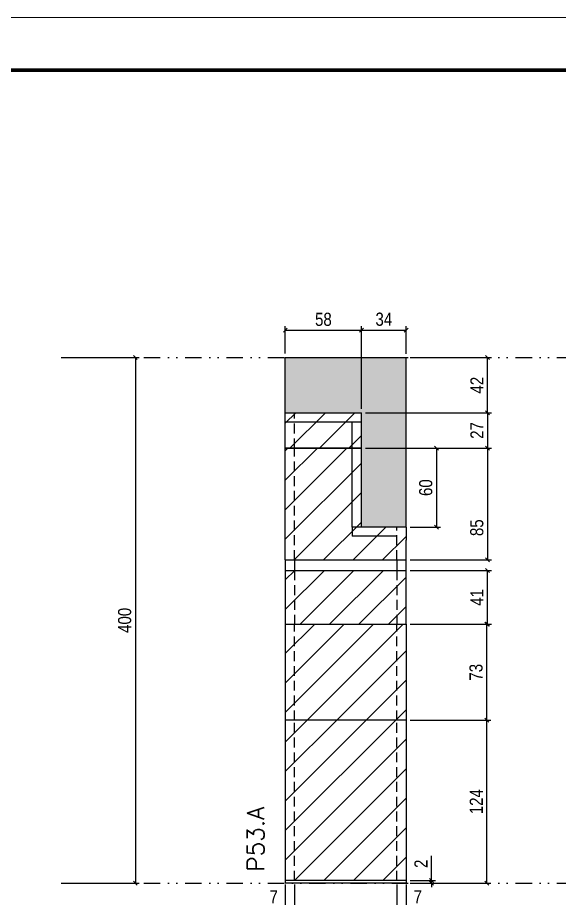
# Model space of a CAD drawing. Extents: x 28748 to 35002, y 14885 to 43501.
# Drawn here: x 32333 to 32746, y 33642 to 34312 of the extents above; entities that cross this region are included whole.
import ezdxf

# ---------------------------------------------------------------- set-up
doc = ezdxf.new("R2010")
doc.units = 0
for name, pattern in [('DASHED', [0.75, 0.5, -0.25]), ('DIVIDE2', [0.625, 0.25, -0.125, 0, -0.125, 0, -0.125]), ('HIDDEN', [0.375, 0.25, -0.125])]:
    doc.linetypes.add(name, pattern=pattern)
for name, color, linetype in [('COTA', 241, 'Continuous'), ('Nível', 160, 'Continuous'), ('Painéis', 200, 'Continuous'), ('Romaneio', 10, 'Continuous'), ('SARR_2.2x7', 40, 'Continuous'), ('Sarrafo de Pressão', 42, 'HIDDEN')]:
    doc.layers.add(name, color=color, linetype=linetype)
for name, color, linetype, lineweight in [('Folhas', 255, 'Continuous', 9), ('Hachura', 251, 'Continuous', 9), ('SARRAFO DE PRESSAO', 251, 'DASHED', 9), ('Texto Seção', 7, 'Continuous', 15)]:
    doc.layers.add(name, color=color, linetype=linetype, lineweight=lineweight)
doc.styles.add('COTA TECNICA', font='techl___.ttf', dxfattribs={"height": 10})
doc.styles.add('COTA TECNICA-50', font='techl___.ttf', dxfattribs={"height": 10})
doc.styles.add('REGUA-120', font='ROMANS.shx', dxfattribs={"height": 15})
doc.dimstyles.new('COTA PAINEL-50', dxfattribs={"dimtxt": 10, "dimasz": 3, "dimexe": 3, "dimexo": 3, "dimgap": 3, "dimtad": 1, "dimdec": 1, "dimzin": 12, "dimdsep": 46, "dimtxsty": 'COTA TECNICA-50', "dimblk1": 'OBLIQUE', "dimblk2": 'OBLIQUE', "dimsah": 1, "dimcen": 0.9, "dimclrd": 4, "dimclre": 4, "dimclrt": 240, "dimadec": 1, "dimazin": 3, "dimtfac": 1, "dimtdec": 1, "dimtmove": 0, "dimatfit": 3, "dimfxl": 1, "dimtolj": 1, "dimtzin": 12, "dimarcsym": 0})
doc.dimstyles.new('PAINEL', dxfattribs={"dimtxt": 10, "dimasz": 3, "dimexe": 3, "dimexo": 3, "dimgap": 3, "dimtad": 1, "dimdec": 1, "dimzin": 12, "dimdsep": 46, "dimtxsty": 'COTA TECNICA', "dimblk1": 'OBLIQUE', "dimblk2": 'OBLIQUE', "dimsah": 1, "dimcen": 0.9, "dimclrd": 4, "dimclre": 4, "dimclrt": 240, "dimadec": 1, "dimazin": 3, "dimtfac": 1, "dimtdec": 1, "dimtmove": 0, "dimatfit": 3, "dimfxl": 1, "dimtolj": 1, "dimtzin": 12, "dimarcsym": 0})
pattern_1 = [(45, (-97089.158, 8260.539), (-11.2253202, 11.2253202), [])]

# ---------------------------------------------------------------- blocks, each defined once
blk = doc.blocks.new('9999999999')
at = {"layer": 'Folhas'}
blk.add_lwpolyline([(98138.98, 34190.21), (99623.98, 34190.21), (99623.98, 35240.21), (98138.98, 35240.21)], close=True, dxfattribs=at)
at = {"layer": 'Folhas', "color": 30, "const_width": 3}
blk.add_lwpolyline([(98213.98, 34230.21), (99583.98, 34230.21), (99583.98, 35200.21), (98213.98, 35200.21)], close=True, dxfattribs=at)
blk = doc.blocks.new('_Oblique')
at = {"color": 0, "linetype": 'ByBlock', "lineweight": -2}
blk.add_line((-0.5, -0.5), (0.5, 0.5), dxfattribs=at)
blk = doc.blocks.new('*D1985')
at = {"layer": 'COTA', "color": 4, "linetype": 'ByBlock', "lineweight": -2, "transparency": 16777216}
for p, q in [((32369.5, 34053.43), (32425.92, 34053.43)), ((32422.92, 34053.43), (32422.92, 33653.43)), ((32369.5, 33653.43), (32425.92, 33653.43))]:
    blk.add_line(p, q, dxfattribs=at)
at = {"layer": 'Defpoints', "color": 0, "linetype": 'ByBlock', "transparency": 16777216}
for p in [(32366.5, 34053.43), (32366.5, 33653.43), (32422.92, 33653.43)]:
    blk.add_point(p, dxfattribs=at)
at = {"layer": 'COTA', "color": 4, "linetype": 'ByBlock', "lineweight": -2, "transparency": 16777216, "xscale": 3, "yscale": 3, "zscale": 3}
for p, rotation in [((32422.92, 34053.43), 90), ((32422.92, 33653.43), 270)]:
    blk.add_blockref('_Oblique', p, dxfattribs=dict(at, rotation=rotation))
at = {"layer": 'COTA', "color": 240, "linetype": 'ByBlock', "transparency": 16777216, "insert": (32414.82, 33853.43), "char_height": 10, "attachment_point": 5, "rotation": 90, "style": 'COTA TECNICA'}
blk.add_mtext('\\A1;400', dxfattribs=at)
blk = doc.blocks.new('*D1231')
at = {"layer": 'COTA', "color": 4, "lineweight": -2, "transparency": 16777216}
for p, q in [((32537.11, 33652.43), (32537.11, 33598.25)), ((32629.11, 33652.43), (32629.11, 33598.25)), ((32629.11, 33601.25), (32537.11, 33601.25))]:
    blk.add_line(p, q, dxfattribs=at)
at = {"layer": 'Defpoints', "color": 0, "transparency": 16777216}
for p in [(32537.11, 33655.43), (32629.11, 33655.43), (32537.11, 33601.25)]:
    blk.add_point(p, dxfattribs=at)
at = {"layer": 'COTA', "color": 4, "lineweight": -2, "transparency": 16777216, "xscale": 3, "yscale": 3, "zscale": 3, "rotation": 180}
blk.add_blockref('_Oblique', (32537.11, 33601.25), dxfattribs=at)
at = {"layer": 'COTA', "color": 4, "lineweight": -2, "transparency": 16777216, "xscale": 3, "yscale": 3, "zscale": 3}
blk.add_blockref('_Oblique', (32629.11, 33601.25), dxfattribs=at)
at = {"layer": 'COTA', "color": 240, "transparency": 16777216, "insert": (32583.11, 33609.34), "char_height": 10, "attachment_point": 5, "style": 'COTA TECNICA'}
blk.add_mtext('\\A1;92', dxfattribs=at)
blk = doc.blocks.new('*D1232')
at = {"layer": 'COTA', "color": 4, "lineweight": -2, "transparency": 16777216}
for p, q in [((32537.11, 33650.43), (32537.11, 33631.92)), ((32544.11, 33652.43), (32544.11, 33631.92)), ((32537.11, 33634.92), (32522.37, 33634.92)), ((32544.11, 33634.92), (32537.11, 33634.92))]:
    blk.add_line(p, q, dxfattribs=at)
at = {"layer": 'Defpoints', "color": 0, "transparency": 16777216}
for p in [(32537.11, 33653.43), (32544.11, 33655.43), (32537.11, 33634.92)]:
    blk.add_point(p, dxfattribs=at)
at = {"layer": 'COTA', "color": 4, "lineweight": -2, "transparency": 16777216, "xscale": 3, "yscale": 3, "zscale": 3, "rotation": 180}
blk.add_blockref('_Oblique', (32537.11, 33634.92), dxfattribs=at)
at = {"layer": 'COTA', "color": 4, "lineweight": -2, "transparency": 16777216, "xscale": 3, "yscale": 3, "zscale": 3}
blk.add_blockref('_Oblique', (32544.11, 33634.92), dxfattribs=at)
at = {"layer": 'COTA', "color": 240, "transparency": 16777216, "insert": (32528.24, 33642.99), "char_height": 10, "attachment_point": 5, "style": 'COTA TECNICA-50'}
blk.add_mtext('\\A1;7', dxfattribs=at)
blk = doc.blocks.new('*D1233')
at = {"layer": 'COTA', "color": 4, "lineweight": -2, "transparency": 16777216}
for p, q in [((32622.11, 33652.43), (32622.11, 33631.92)), ((32629.11, 33650.43), (32629.11, 33631.92)), ((32622.11, 33634.92), (32629.11, 33634.92)), ((32629.11, 33634.92), (32643.84, 33634.92))]:
    blk.add_line(p, q, dxfattribs=at)
at = {"layer": 'Defpoints', "color": 0, "transparency": 16777216}
for p in [(32622.11, 33655.43), (32629.11, 33653.43), (32629.11, 33634.92)]:
    blk.add_point(p, dxfattribs=at)
at = {"layer": 'COTA', "color": 4, "lineweight": -2, "transparency": 16777216, "xscale": 3, "yscale": 3, "zscale": 3, "rotation": 180}
blk.add_blockref('_Oblique', (32622.11, 33634.92), dxfattribs=at)
at = {"layer": 'COTA', "color": 4, "lineweight": -2, "transparency": 16777216, "xscale": 3, "yscale": 3, "zscale": 3}
blk.add_blockref('_Oblique', (32629.11, 33634.92), dxfattribs=at)
at = {"layer": 'COTA', "color": 240, "transparency": 16777216, "insert": (32637.97, 33642.99), "char_height": 10, "attachment_point": 5, "style": 'COTA TECNICA-50'}
blk.add_mtext('\\A1;7', dxfattribs=at)
blk = doc.blocks.new('*D1234')
at = {"layer": 'Defpoints', "color": 0, "linetype": 'ByBlock', "transparency": 16777216}
for p in [(32629.11, 33777.43), (32690.57, 33777.43), (32629.11, 33653.43)]:
    blk.add_point(p, dxfattribs=at)
at = {"layer": 'Romaneio', "color": 4, "linetype": 'ByBlock', "lineweight": -2, "transparency": 16777216}
for p, q in [((32632.11, 33777.43), (32693.57, 33777.43)), ((32690.57, 33653.43), (32690.57, 33777.43)), ((32632.11, 33653.43), (32693.57, 33653.43))]:
    blk.add_line(p, q, dxfattribs=at)
at = {"layer": 'Romaneio', "color": 4, "linetype": 'ByBlock', "lineweight": -2, "transparency": 16777216, "xscale": 3, "yscale": 3, "zscale": 3}
for p, rotation in [((32690.57, 33777.43), 90), ((32690.57, 33653.43), 270)]:
    blk.add_blockref('_Oblique', p, dxfattribs=dict(at, rotation=rotation))
at = {"layer": 'Romaneio', "color": 240, "linetype": 'ByBlock', "transparency": 16777216, "insert": (32682.49, 33715.43), "char_height": 10, "attachment_point": 5, "rotation": 90, "style": 'COTA TECNICA'}
blk.add_mtext('\\A1;124', dxfattribs=at)
blk = doc.blocks.new('*D1235')
at = {"layer": 'COTA', "color": 4, "lineweight": -2, "transparency": 16777216}
for p, q in [((32648.36, 33655.43), (32648.36, 33674.23)), ((32632.11, 33655.43), (32651.36, 33655.43)), ((32632.11, 33653.43), (32651.36, 33653.43)), ((32648.36, 33653.43), (32648.36, 33655.43)), ((32648.36, 33653.43), (32648.36, 33650.43))]:
    blk.add_line(p, q, dxfattribs=at)
at = {"layer": 'Defpoints', "color": 0, "transparency": 16777216}
for p in [(32629.11, 33655.43), (32629.11, 33653.43), (32648.36, 33653.43)]:
    blk.add_point(p, dxfattribs=at)
at = {"layer": 'COTA', "color": 4, "lineweight": -2, "transparency": 16777216, "xscale": 3, "yscale": 3, "zscale": 3}
for p, rotation in [((32648.36, 33655.43), 270), ((32648.36, 33653.43), 90)]:
    blk.add_blockref('_Oblique', p, dxfattribs=dict(at, rotation=rotation))
at = {"layer": 'COTA', "color": 240, "transparency": 16777216, "insert": (32640.36, 33668.17), "char_height": 10, "attachment_point": 5, "rotation": 90, "style": 'COTA TECNICA-50'}
blk.add_mtext('\\A1;2', dxfattribs=at)
blk = doc.blocks.new('*D1986')
at = {"layer": 'COTA', "color": 4, "linetype": 'ByBlock', "lineweight": -2, "transparency": 16777216}
for p, q in [((32632.11, 33850.43), (32693.57, 33850.43)), ((32690.57, 33777.43), (32690.57, 33850.43)), ((32632.11, 33777.43), (32693.57, 33777.43))]:
    blk.add_line(p, q, dxfattribs=at)
at = {"layer": 'Defpoints', "color": 0, "linetype": 'ByBlock', "transparency": 16777216}
for p in [(32629.11, 33850.43), (32690.57, 33850.43), (32629.11, 33777.43)]:
    blk.add_point(p, dxfattribs=at)
at = {"layer": 'COTA', "color": 4, "linetype": 'ByBlock', "lineweight": -2, "transparency": 16777216, "xscale": 3, "yscale": 3, "zscale": 3}
for p, rotation in [((32690.57, 33850.43), 90), ((32690.57, 33777.43), 270)]:
    blk.add_blockref('_Oblique', p, dxfattribs=dict(at, rotation=rotation))
at = {"layer": 'COTA', "color": 240, "linetype": 'ByBlock', "transparency": 16777216, "insert": (32682.35, 33813.93), "char_height": 10, "attachment_point": 5, "rotation": 90, "style": 'COTA TECNICA'}
blk.add_mtext('\\A1;73', dxfattribs=at)
blk = doc.blocks.new('*D1304')
at = {"layer": 'COTA', "color": 4, "lineweight": -2, "transparency": 16777216}
for p, q in [((32598.11, 33984.43), (32694.07, 33984.43)), ((32691.07, 33984.43), (32691.07, 33899.43)), ((32632.11, 33899.43), (32694.07, 33899.43))]:
    blk.add_line(p, q, dxfattribs=at)
at = {"layer": 'Defpoints', "color": 0, "transparency": 16777216}
for p in [(32595.11, 33984.43), (32629.11, 33899.43), (32691.07, 33899.43)]:
    blk.add_point(p, dxfattribs=at)
at = {"layer": 'COTA', "color": 4, "lineweight": -2, "transparency": 16777216, "xscale": 3, "yscale": 3, "zscale": 3}
for p, rotation in [((32691.07, 33984.43), 90), ((32691.07, 33899.43), 270)]:
    blk.add_blockref('_Oblique', p, dxfattribs=dict(at, rotation=rotation))
at = {"layer": 'COTA', "color": 240, "transparency": 16777216, "insert": (32682.94, 33923.93), "char_height": 10, "attachment_point": 5, "rotation": 90, "style": 'COTA TECNICA-50'}
blk.add_mtext('\\A1;85', dxfattribs=at)
blk = doc.blocks.new('*D2024')
at = {"layer": 'COTA', "color": 4, "lineweight": -2, "transparency": 16777216}
for p, q in [((32598.11, 33984.43), (32655.17, 33984.43)), ((32652.17, 33984.43), (32652.17, 33924.43)), ((32632.11, 33924.43), (32655.17, 33924.43))]:
    blk.add_line(p, q, dxfattribs=at)
at = {"layer": 'Defpoints', "color": 0, "transparency": 16777216}
for p in [(32595.11, 33984.43), (32629.11, 33924.43), (32652.17, 33924.43)]:
    blk.add_point(p, dxfattribs=at)
at = {"layer": 'COTA', "color": 4, "lineweight": -2, "transparency": 16777216, "xscale": 3, "yscale": 3, "zscale": 3}
for p, rotation in [((32652.17, 33984.43), 90), ((32652.17, 33924.43), 270)]:
    blk.add_blockref('_Oblique', p, dxfattribs=dict(at, rotation=rotation))
at = {"layer": 'COTA', "color": 240, "transparency": 16777216, "insert": (32644.07, 33954.43), "char_height": 10, "attachment_point": 5, "rotation": 90, "style": 'COTA TECNICA-50'}
blk.add_mtext('\\A1;60', dxfattribs=at)
blk = doc.blocks.new('*D1305')
at = {"layer": 'COTA', "color": 4, "lineweight": -2, "transparency": 16777216}
for p, q in [((32595.11, 34014.43), (32595.11, 34077.33)), ((32595.11, 34074.33), (32629.11, 34074.33)), ((32629.11, 34056.38), (32629.11, 34077.33))]:
    blk.add_line(p, q, dxfattribs=at)
at = {"layer": 'Defpoints', "color": 0, "transparency": 16777216}
for p in [(32629.11, 34074.33), (32629.11, 34053.38), (32595.11, 34011.43)]:
    blk.add_point(p, dxfattribs=at)
at = {"layer": 'COTA', "color": 4, "lineweight": -2, "transparency": 16777216, "xscale": 3, "yscale": 3, "zscale": 3, "rotation": 180}
blk.add_blockref('_Oblique', (32595.11, 34074.33), dxfattribs=at)
at = {"layer": 'COTA', "color": 4, "lineweight": -2, "transparency": 16777216, "xscale": 3, "yscale": 3, "zscale": 3}
blk.add_blockref('_Oblique', (32629.11, 34074.33), dxfattribs=at)
at = {"layer": 'COTA', "color": 240, "transparency": 16777216, "insert": (32612.11, 34082.55), "char_height": 10, "attachment_point": 5, "style": 'COTA TECNICA-50'}
blk.add_mtext('\\A1;34', dxfattribs=at)
blk = doc.blocks.new('*D2113')
at = {"layer": 'COTA', "color": 4, "lineweight": -2, "transparency": 16777216}
for p, q in [((32632.11, 34053.38), (32694.07, 34053.38)), ((32691.07, 34011.43), (32691.07, 34053.38)), ((32598.11, 34011.43), (32694.07, 34011.43))]:
    blk.add_line(p, q, dxfattribs=at)
at = {"layer": 'Defpoints', "color": 0, "transparency": 16777216}
for p in [(32629.11, 34053.38), (32691.07, 34053.38), (32595.11, 34011.43)]:
    blk.add_point(p, dxfattribs=at)
at = {"layer": 'COTA', "color": 4, "lineweight": -2, "transparency": 16777216, "xscale": 3, "yscale": 3, "zscale": 3}
for p, rotation in [((32691.07, 34053.38), 90), ((32691.07, 34011.43), 270)]:
    blk.add_blockref('_Oblique', p, dxfattribs=dict(at, rotation=rotation))
at = {"layer": 'COTA', "color": 240, "transparency": 16777216, "insert": (32682.99, 34032.4), "char_height": 10, "attachment_point": 5, "rotation": 90, "style": 'COTA TECNICA'}
blk.add_mtext('\\A1;42', dxfattribs=at)
blk = doc.blocks.new('*D2257')
at = {"layer": 'COTA', "color": 4, "lineweight": -2, "transparency": 16777216}
for p, q in [((32537.11, 34056.43), (32537.11, 34077.33)), ((32537.11, 34074.33), (32595.11, 34074.33)), ((32595.11, 34014.43), (32595.11, 34077.33))]:
    blk.add_line(p, q, dxfattribs=at)
at = {"layer": 'Defpoints', "color": 0, "transparency": 16777216}
for p in [(32595.11, 34074.33), (32537.11, 34053.43), (32595.11, 34011.43)]:
    blk.add_point(p, dxfattribs=at)
at = {"layer": 'COTA', "color": 4, "lineweight": -2, "transparency": 16777216, "xscale": 3, "yscale": 3, "zscale": 3, "rotation": 180}
blk.add_blockref('_Oblique', (32537.11, 34074.33), dxfattribs=at)
at = {"layer": 'COTA', "color": 4, "lineweight": -2, "transparency": 16777216, "xscale": 3, "yscale": 3, "zscale": 3}
blk.add_blockref('_Oblique', (32595.11, 34074.33), dxfattribs=at)
at = {"layer": 'COTA', "color": 240, "transparency": 16777216, "insert": (32566.11, 34082.46), "char_height": 10, "attachment_point": 5, "style": 'COTA TECNICA'}
blk.add_mtext('\\A1;58', dxfattribs=at)
blk = doc.blocks.new('*D2259')
at = {"layer": 'COTA', "color": 4, "lineweight": -2, "transparency": 16777216}
for p, q in [((32598.11, 34011.43), (32694.07, 34011.43)), ((32691.07, 34011.43), (32691.07, 33984.43)), ((32598.11, 33984.43), (32694.07, 33984.43))]:
    blk.add_line(p, q, dxfattribs=at)
at = {"layer": 'Defpoints', "color": 0, "transparency": 16777216}
for p in [(32595.11, 34011.43), (32595.11, 33984.43), (32691.07, 33984.43)]:
    blk.add_point(p, dxfattribs=at)
at = {"layer": 'COTA', "color": 4, "lineweight": -2, "transparency": 16777216, "xscale": 3, "yscale": 3, "zscale": 3}
for p, rotation in [((32691.07, 34011.43), 90), ((32691.07, 33984.43), 270)]:
    blk.add_blockref('_Oblique', p, dxfattribs=dict(at, rotation=rotation))
at = {"layer": 'COTA', "color": 240, "transparency": 16777216, "insert": (32682.99, 33997.93), "char_height": 10, "attachment_point": 5, "rotation": 90, "style": 'COTA TECNICA'}
blk.add_mtext('\\A1;27', dxfattribs=at)
blk = doc.blocks.new('*D2433')
at = {"layer": 'COTA', "color": 4, "lineweight": -2, "transparency": 16777216}
for p, q in [((32632.11, 33891.43), (32694.07, 33891.43)), ((32691.07, 33850.43), (32691.07, 33891.43)), ((32632.11, 33850.43), (32694.07, 33850.43))]:
    blk.add_line(p, q, dxfattribs=at)
at = {"layer": 'Defpoints', "color": 0, "transparency": 16777216}
for p in [(32629.11, 33891.43), (32691.07, 33891.43), (32629.11, 33850.43)]:
    blk.add_point(p, dxfattribs=at)
at = {"layer": 'COTA', "color": 4, "lineweight": -2, "transparency": 16777216, "xscale": 3, "yscale": 3, "zscale": 3}
for p, rotation in [((32691.07, 33891.43), 90), ((32691.07, 33850.43), 270)]:
    blk.add_blockref('_Oblique', p, dxfattribs=dict(at, rotation=rotation))
at = {"layer": 'COTA', "color": 240, "transparency": 16777216, "insert": (32682.99, 33870.93), "char_height": 10, "attachment_point": 5, "rotation": 90, "style": 'COTA TECNICA'}
blk.add_mtext('\\A1;41', dxfattribs=at)

msp = doc.modelspace()

# ---------------------------------------------------------------- hatches: boundary and pattern name
at = {"layer": 'COTA', "linetype": 'ByBlock'}
h = msp.add_hatch(dxfattribs=at)
h.set_pattern_fill('AR-CONC', color=256, scale=0.03)
h.set_pattern_definition([(50, (0, 49), (5.46554007, -0.47817257), [0.5715, -6.2865]), (355, (0, 49), (-1.05730264, 5.73170536), [0.4572, -5.0292175]), (100.451445, (0.4555, 48.96), (4.4082374, 5.25353256), [0.48570026, -5.34270734]), (46.1842, (0, 50.524), (8.1323712, -1.2612698), [0.85725, -9.42975]), (96.635558, (0.678, 50.419), (7.122124, 7.4227837), [0.7285507, -8.0140682]), (351.184151, (0, 50.524), (7.122124, 7.4227837), [0.685799, -7.543792]), (21, (0.762, 50.143), (4.54843174, -3.06795595), [0.5715, -6.2865]), (326, (0.762, 50.143), (1.85406085, 5.525639), [0.4572, -5.0292]), (71.451445, (1.141, 49.8873), (6.4024926, 2.45768307), [0.48570026, -5.3426981]), (37.5, (0, 49), (0.0926581, 2.53665117), [0, -4.96824, 0, -5.1054, 0, -5.04825]), (7.5, (0, 49), (2.00458988, 3.00541724), [0, -2.91084, 0, -4.85394, 0, -1.92405]), (327.5, (-1.6993, 49), (4.067717855, -0.17186232), [0, -1.905, 0, -5.9436, 0, -7.8867]), (317.5, (-2.4613, 49), (4.44387544, 0.76279473), [0, -2.4765, 0, -3.94716, 0, -5.6007])])
h.paths.add_polyline_path([(32629.11, 34053.38), (32595.11, 34053.43), (32537.11, 34053.43), (32537.11, 34011.43), (32595.11, 34011.43), (32595.11, 33984.43), (32595.11, 33924.43), (32629.11, 33924.43)])
at = {"layer": 'Hachura'}
h = msp.add_hatch(dxfattribs=at)
h.set_pattern_fill('ANSI31', color=256, scale=5)
h.set_pattern_definition([(45, (0, 7), (-11.22532, 11.22532), [])])
h.paths.add_polyline_path([(32537.11, 34011.43), (32537.11, 33984.43), (32595.11, 33984.43), (32595.11, 34011.43)])
h = msp.add_hatch(dxfattribs=at)
h.set_pattern_fill('ANSI31', color=256, scale=5)
h.set_pattern_definition([(45, (0, 31), (-11.22532, 11.22532), [])])
h.paths.add_polyline_path([(32537.11, 33899.43), (32629.11, 33899.43), (32629.11, 33914.43), (32629.11, 33924.43), (32595.11, 33924.43), (32595.11, 33984.43), (32537.11, 33984.43), (32537.11, 33976.43)])
h = msp.add_hatch(dxfattribs=at)
h.set_pattern_fill('ANSI31', color=256, scale=5)
h.paths.add_polyline_path([(32629.11, 33891.43), (32537.11, 33891.43), (32537.11, 33850.43), (32629.11, 33850.43)])
at = {"layer": 'Hachura', "linetype": 'ByBlock'}
h = msp.add_hatch(dxfattribs=at)
h.set_pattern_fill('ANSI31', color=256, scale=5)
h.set_pattern_definition(pattern_1)
h.paths.add_polyline_path([(32537.11, 33850.43), (32537.11, 33777.43), (32629.11, 33777.43), (32629.11, 33850.43)])
h = msp.add_hatch(dxfattribs=at)
h.set_pattern_fill('ANSI31', color=256, scale=5)
h.set_pattern_definition(pattern_1)
h.paths.add_polyline_path([(32629.11, 33777.43), (32537.11, 33777.43), (32537.11, 33655.43), (32629.11, 33655.43)])

# ---------------------------------------------------------------- linework, layer by layer
at = {"layer": 'COTA', "linetype": 'ByBlock'}
for p, q in [((32537.11, 34053.51), (32629.11, 34053.38)), ((32537.11, 34011.43), (32537.11, 34053.51)), ((32629.11, 33924.43), (32629.11, 34053.38))]:
    msp.add_line(p, q, dxfattribs=at)
at = {"layer": 'Nível', "color": 4, "linetype": 'DIVIDE2', "ltscale": 50}
for p, q in [((32366.5, 34053.43), (33376.84, 34053.43)), ((32366.5, 33653.43), (33376.84, 33653.43))]:
    msp.add_line(p, q, dxfattribs=at)
at = {"layer": 'Painéis'}
for p, q in [((32537.11, 33984.43), (32537.11, 34011.43)), ((32537.11, 34011.43), (32595.11, 34011.43)), ((32595.11, 33984.43), (32595.11, 34011.43)), ((32595.11, 33984.43), (32537.11, 33984.43)), ((32537.11, 33976.43), (32537.11, 33984.43)), ((32537.11, 33984.43), (32595.11, 33984.43)), ((32595.11, 33924.43), (32595.11, 33984.43)), ((32537.11, 33899.43), (32537.11, 33976.43)), ((32629.11, 33924.43), (32595.11, 33924.43)), ((32629.11, 33924.43), (32629.11, 33914.43)), ((32629.11, 33899.43), (32629.11, 33914.43)), ((32537.11, 33899.43), (32537.11, 33891.43)), ((32629.11, 33891.43), (32629.11, 33899.43)), ((32537.11, 33891.43), (32537.11, 33850.43)), ((32537.11, 33891.43), (32629.11, 33891.43)), ((32629.11, 33850.43), (32629.11, 33891.43)), ((32537.11, 33850.43), (32629.11, 33850.43))]:
    msp.add_line(p, q, dxfattribs=at)
at = {"layer": 'Painéis', "linetype": 'ByBlock'}
for p, q in [((32537.11, 33899.43), (32629.11, 33899.43)), ((32537.11, 33850.43), (32537.11, 33653.43)), ((32629.11, 33850.43), (32629.11, 33653.43)), ((32629.11, 33777.43), (32537.11, 33777.43)), ((32629.11, 33777.43), (32537.11, 33777.43)), ((32629.11, 33655.43), (32537.11, 33655.43)), ((32629.11, 33653.43), (32537.11, 33653.43))]:
    msp.add_line(p, q, dxfattribs=at)
at = {"layer": 'SARR_2.2x7'}
for p, q in [((32537.11, 34004.43), (32595.11, 34004.43)), ((32588.11, 33984.43), (32588.11, 34004.43)), ((32588.11, 33924.43), (32588.11, 33984.14)), ((32595.11, 33924.43), (32588.11, 33924.43)), ((32588.11, 33924.43), (32588.11, 33917.43)), ((32622.11, 33917.43), (32588.11, 33917.43))]:
    msp.add_line(p, q, dxfattribs=at)
at = {"layer": 'Sarrafo de Pressão', "ltscale": 30}
for p, q in [((32544.11, 33984.43), (32544.11, 34011.43)), ((32544.11, 33899.43), (32544.11, 33984.43)), ((32622.11, 33899.43), (32622.11, 33924.43)), ((32544.11, 33899.43), (32544.11, 33891.43)), ((32622.11, 33899.43), (32622.11, 33891.43)), ((32544.11, 33891.43), (32544.11, 33850.43)), ((32622.11, 33891.43), (32622.11, 33850.43)), ((32544.11, 33777.43), (32544.11, 33850.43)), ((32622.11, 33777.43), (32622.11, 33850.43)), ((32544.11, 33655.43), (32544.11, 33777.43)), ((32622.11, 33655.43), (32622.11, 33777.43))]:
    msp.add_line(p, q, dxfattribs=at)

# ---------------------------------------------------------------- block references
at = {"layer": 'SARRAFO DE PRESSAO', "color": 6, "linetype": 'ByBlock'}
msp.add_blockref('9999999999', (-66220.64, -928.06), dxfattribs=at)

# ---------------------------------------------------------------- texts
at = {"layer": 'Texto Seção', "style": 'REGUA-120'}
msp.add_text('P53.A', height=13, rotation=90, dxfattribs=at).set_placement((32521.04, 33662.06))

# ---------------------------------------------------------------- dimensions: what is measured, and where the dimension line sits
at = {"layer": 'COTA'}
for base, p1, p2, dimstyle, picture, middle in [((32595.11, 34074.33), (32537.11, 34053.43), (32595.11, 34011.43), 'PAINEL', '*D2257', (32566.11, 34082.46)), ((32629.11, 34074.33), (32595.11, 34011.43), (32629.11, 34053.38), 'COTA PAINEL-50', '*D1305', (32612.11, 34082.55)), ((32629.11, 33634.92), (32622.11, 33655.43), (32629.11, 33653.43), 'COTA PAINEL-50', '*D1233', (32637.97, 33642.99))]:
    dim = msp.add_linear_dim(base=base, p1=p1, p2=p2, dimstyle=dimstyle, dxfattribs=at)
    dim.commit()
    dim.dimension.update_dxf_attribs({"geometry": picture, "text_midpoint": middle})
at = {"layer": 'COTA', "linetype": 'ByBlock'}
for base, p1, p2, picture, middle in [((32422.92, 33653.43), (32366.5, 34053.43), (32366.5, 33653.43), '*D1985', (32414.82, 33853.43)), ((32690.57, 33850.43), (32629.11, 33777.43), (32629.11, 33850.43), '*D1986', (32682.35, 33813.93))]:
    dim = msp.add_linear_dim(base=base, p1=p1, p2=p2, angle=90, dimstyle='PAINEL', dxfattribs=at)
    dim.commit()
    dim.dimension.update_dxf_attribs({"geometry": picture, "text_midpoint": middle})
at = {"layer": 'COTA'}
for base, p1, p2, angle, dimstyle, picture, middle in [((32691.0676, 34053.3784), (32595.105, 34011.4266), (32629.105, 34053.3784), 90, 'PAINEL', '*D2113', (32682.9945, 34032.4025)), ((32691.07, 33984.43), (32595.11, 34011.43), (32595.11, 33984.43), 90, 'PAINEL', '*D2259', (32682.99, 33997.93)), ((32652.17, 33924.43), (32595.11, 33984.43), (32629.11, 33924.43), 90, 'COTA PAINEL-50', '*D2024', (32644.07, 33954.43)), ((32691.07, 33891.43), (32629.11, 33850.43), (32629.11, 33891.43), 90, 'PAINEL', '*D2433', (32682.99, 33870.93)), ((32537.11, 33634.92), (32544.11, 33655.43), (32537.11, 33653.43), 180, 'COTA PAINEL-50', '*D1232', (32528.24, 33642.99))]:
    dim = msp.add_linear_dim(base=base, p1=p1, p2=p2, angle=angle, dimstyle=dimstyle, dxfattribs=at)
    dim.commit()
    dim.dimension.update_dxf_attribs({"geometry": picture, "text_midpoint": middle})
for base, p1, p2, picture, middle in [((32691.07, 33899.43), (32595.11, 33984.43), (32629.11, 33899.43), '*D1304', (32691.07, 33923.93)), ((32648.36, 33653.43), (32629.11, 33655.43), (32629.11, 33653.43), '*D1235', (32648.36, 33668.17))]:
    dim = msp.add_linear_dim(base=base, p1=p1, p2=p2, angle=90, dimstyle='COTA PAINEL-50', dxfattribs=at)
    dim.commit()
    dim.dimension.update_dxf_attribs({"geometry": picture, "text_midpoint": middle, "dimtype": 160})
dim = msp.add_linear_dim(base=(32537.11, 33601.25), p1=(32629.11, 33655.43), p2=(32537.11, 33655.43), angle=180, dimstyle='PAINEL', override={"dimarcsym": 2}, dxfattribs=at)
dim.commit()
dim.dimension.update_dxf_attribs({"geometry": '*D1231', "text_midpoint": (32583.11, 33609.34)})
at = {"layer": 'Romaneio', "linetype": 'ByBlock'}
dim = msp.add_aligned_dim(p1=(32629.11, 33653.43), p2=(32629.11, 33777.43), distance=-61.46, dimstyle='PAINEL', dxfattribs=at)
dim.commit()
dim.dimension.update_dxf_attribs({"geometry": '*D1234', "text_midpoint": (32682.49, 33715.43)})

doc.saveas('drawing.dxf')
